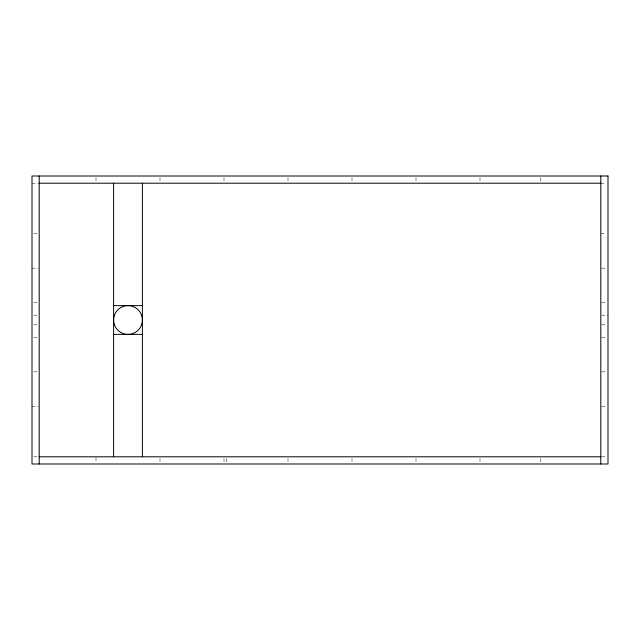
<?xml version="1.0" encoding="UTF-8"?>
<svg xmlns="http://www.w3.org/2000/svg" width="640" height="640" viewBox="0 0 640 640"><rect width="100%" height="100%" fill="white"/><g stroke="black" fill="none" stroke-linecap="round" stroke-linejoin="round"><path stroke-width="0.48" stroke-dasharray="3.2 2.4" d="M32 183.2L38.304 183.2M600.8 183.2L606.2 183.2M33.8 233.6L38.304 233.6M600.8 233.6L606.2 233.6M32 268.16L38.304 268.16M601.696 268.16L606.2 268.16M33.8 302.72L38.304 302.72M601.696 302.72L606.2 302.72M33.8 315.2L39.2 315.2M601.696 315.2L608 315.2M33.8 324.8L39.2 324.8M601.696 324.8L606.2 324.8M33.8 337.28L38.304 337.28M601.696 337.28L606.2 337.28M33.8 371.84L38.304 371.84M601.696 371.84L606.2 371.84M32 406.4L38.304 406.4M601.696 406.4L606.2 406.4M33.8 456.8L39.2 456.8M601.696 456.8L606.2 456.8M540.4 177.8L540.4 182.304M540.4 458.6L540.4 463.104M480 177.8L480 182.304M480 458.6L480 463.104M416 177.8L416 182.304M416 458.6L416 462.2M352 177.8L352 182.304M352 458.6L352 462.2M288 177.8L288 182.304M288 458.6L288 462.2M226.4 458.6L226.4 462.2M224 177.8L224 183.2M224 458.6L224 462.2M160 177.8L160 183.2M160 458.6L160 462.2M96 177.8L96 182.304M96 457.696L96 462.2"/><path stroke-width="0.96" d="M39.2 183.2L600.8 183.2M113.6 305.6L142.4 305.6M113.6 334.4L142.4 334.4M39.2 456.8L600.8 456.8M600.8 176L600.8 464M142.4 183.2L142.4 456.8M113.6 183.2L113.6 456.8M39.2 176L39.2 464M608 176L32 176L32 464L608 464L608 176M120.8 332.472A14.4 14.4 0 0 0 142.4 320A14.4 14.4 0 0 0 120.8 307.528A14.4 14.4 0 0 0 120.8 332.472"/></g></svg>
